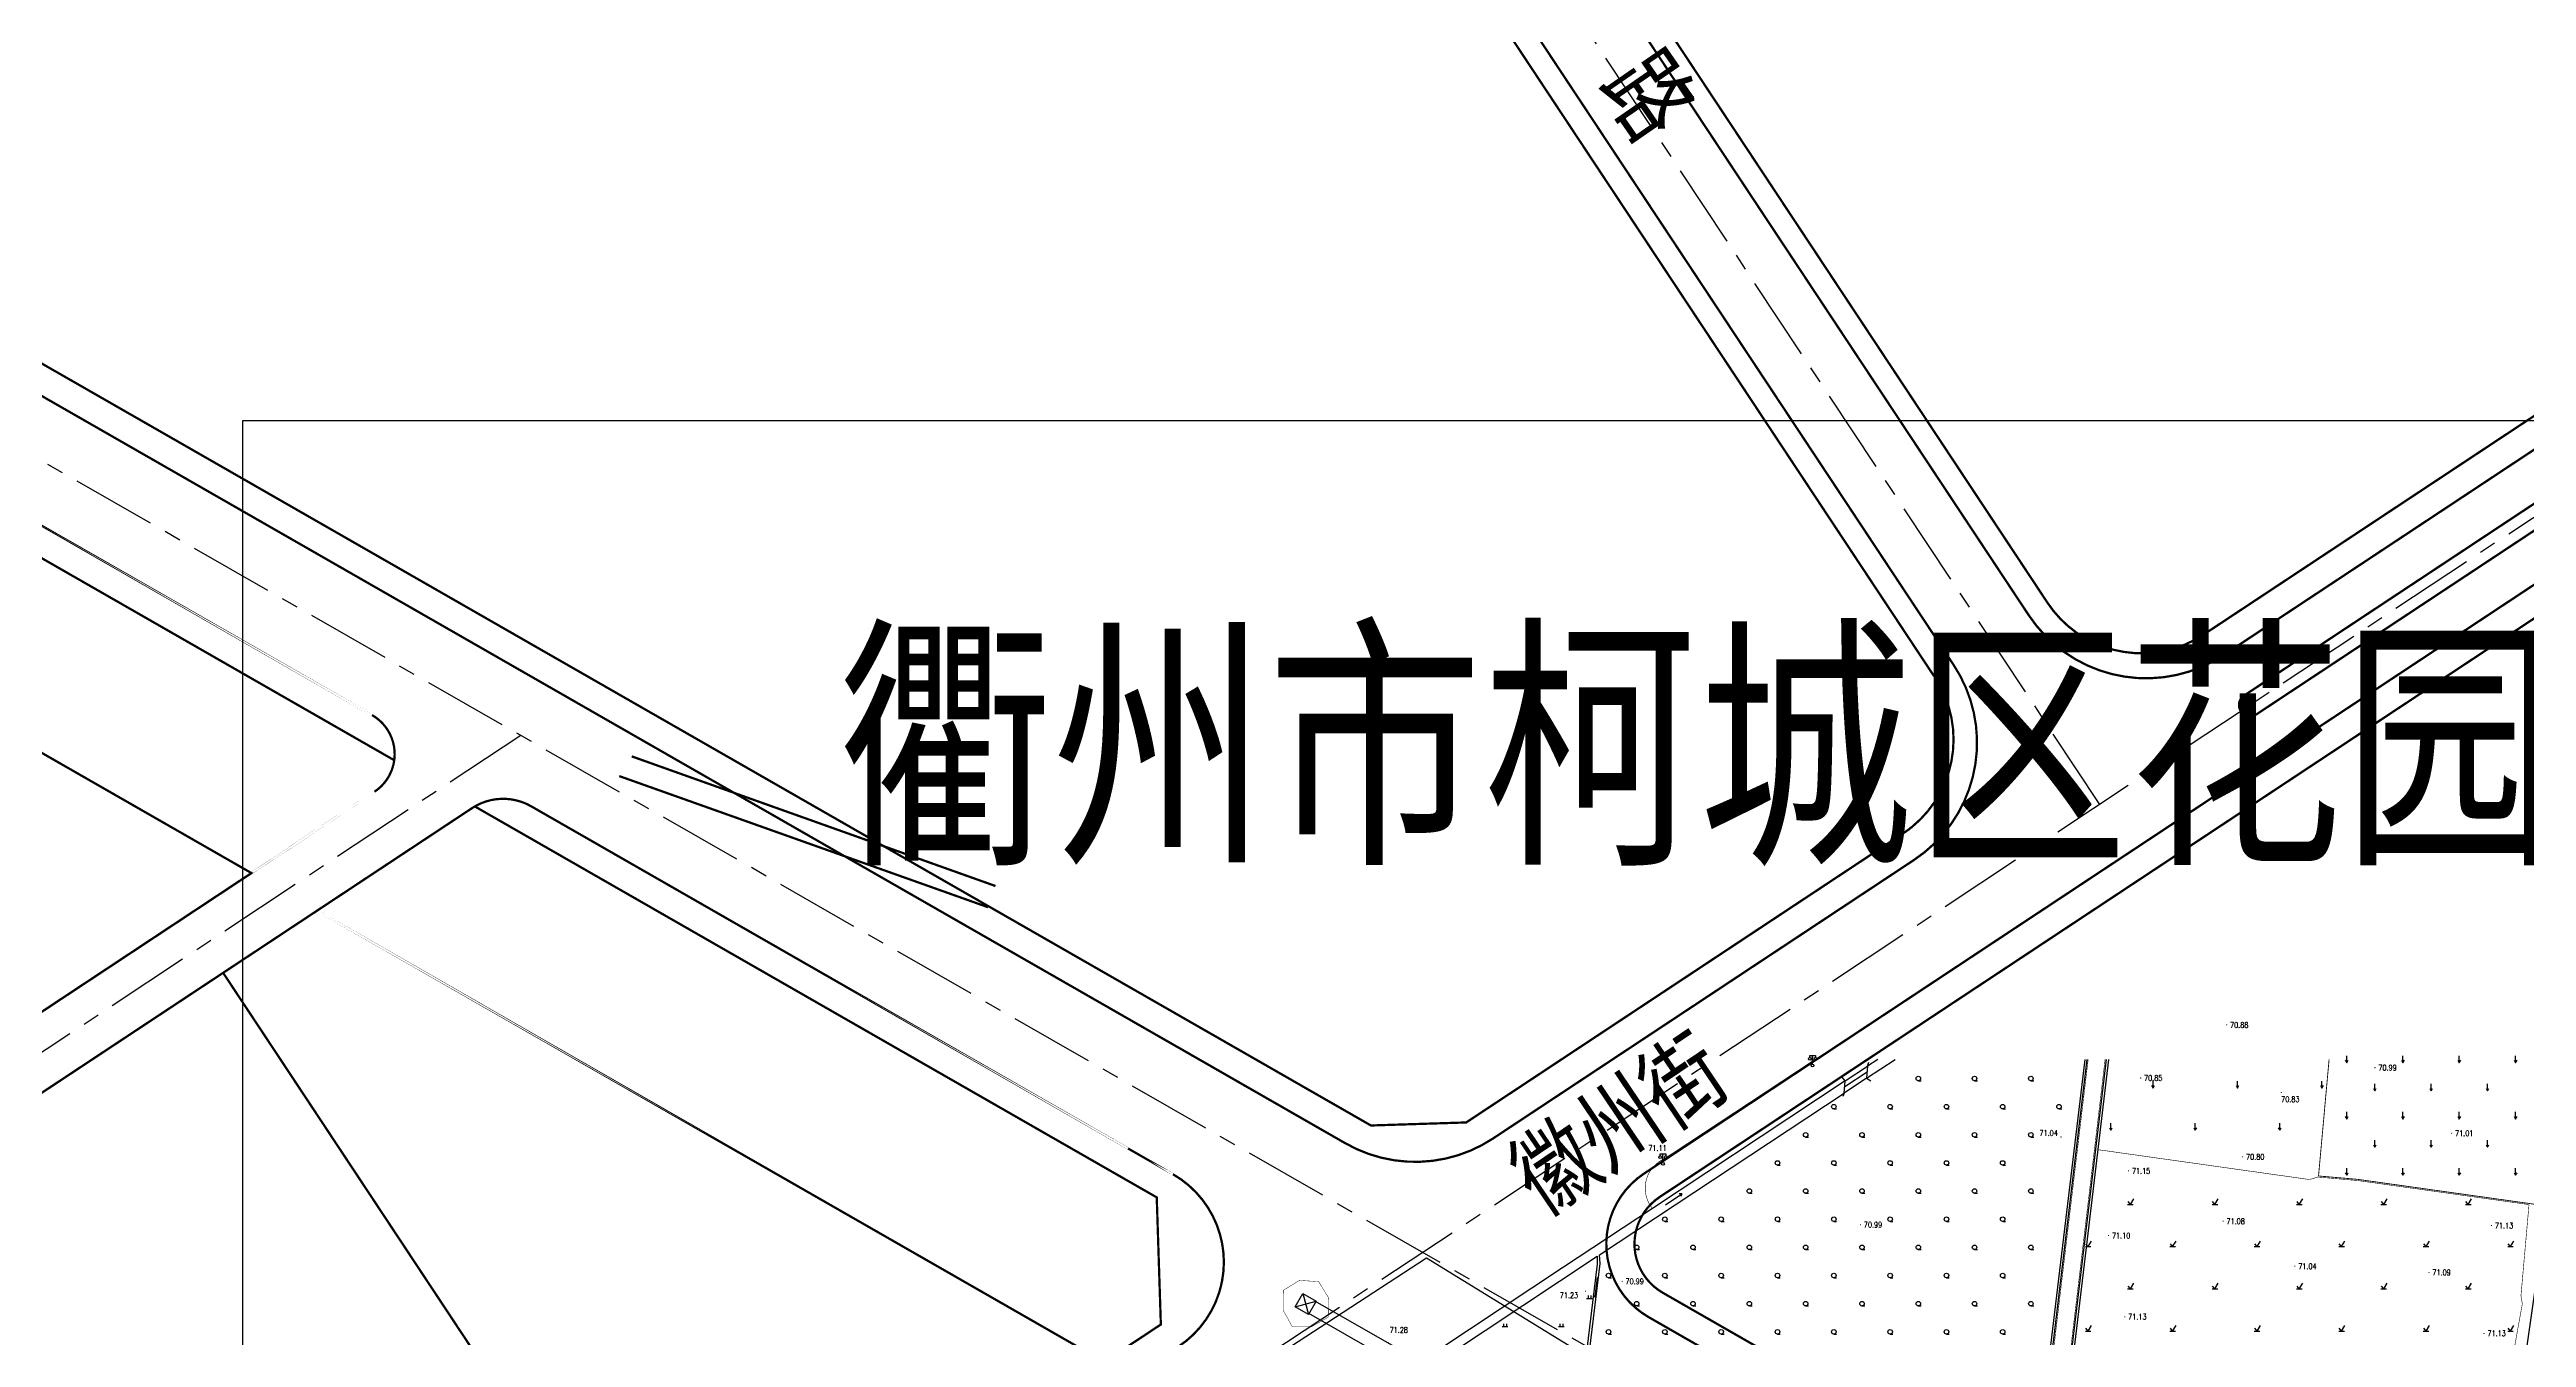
# Model space of a CAD drawing. Extents: x 10519 to 17598, y -625 to 2857.
# Drawn here: x 13149.5 to 13589.3, y 942.8 to 1171.6 of the extents above; entities that cross this region are included whole.
import ezdxf
from ezdxf.enums import TextEntityAlignment as Align

# ---------------------------------------------------------------- set-up
doc = ezdxf.new("R2010")
doc.units = 0
doc.header["$MEASUREMENT"] = 0
doc.linetypes.add('CENTER', pattern=[2, 1.25, -0.25, 0.25, -0.25])
doc.linetypes.add('CENTERX2', pattern=[4, 2.5, -0.5, 0.5, -0.5])
doc.layers.get('0').update_dxf_attribs({"linetype": 'CONTINUOUS'})
for name, color, linetype in [('0-现状单位', 7, 'CONTINUOUS'), ('00000衢化东路中线', 1, 'CENTER'), ('00000道路边线', 2, 'CONTINUOUS'), ('000道路名称', 6, 'CONTINUOUS'), ('ASSIST', 252, 'CONTINUOUS'), ('GCD', 224, 'CONTINUOUS'), ('TYBZ', 7, 'CONTINUOUS')]:
    doc.layers.add(name, color=color, linetype=linetype)
doc.styles.add('HZ', font='txt8.shx', dxfattribs={"width": 0.8, "bigfont": 'hz.shx'})
doc.styles.add('黑体', font='SIMHEI.TTF', dxfattribs={"width": 0.8})

# ---------------------------------------------------------------- blocks, each defined once
blk = doc.blocks.new('gc097')
for p, q in [((-1, 2.9), (-1, 3.5)), ((-1, 3.5), (1, 3.5)), ((0, 0.5), (0, 3.5)), ((1, 3.5), (1, 2.9))]:
    blk.add_line(p, q)
for centre in [(-1, 2.4), (0, 0), (1, 2.4)]:
    blk.add_circle(centre, 0.5)
blk = doc.blocks.new('gc123')
for p, q in [((-1, 0), (1, 0)), ((0, 0), (-0.8, 1)), ((0, 0), (1.2, 2))]:
    blk.add_line(p, q)
blk = doc.blocks.new('gc120')
for p, q in [((-0.5, 0.87), (0, 0)), ((0, 0), (0, 2.5)), ((0, 0), (0.5, 0.87))]:
    blk.add_line(p, q)
blk = doc.blocks.new('gc208')
blk.add_line((0, -0.8), (1, -0.8))
blk.add_circle((0, 0), 0.8)
blk = doc.blocks.new('gc119')
for p, q in [((-1, 0), (1, 0)), ((-0.5, 1), (-0.5, 0)), ((0.5, 1), (0.5, 0))]:
    blk.add_line(p, q)
blk = doc.blocks.new('gc086')
for p, q in [((0, 0), (7, 0)), ((7, 0), (6.18, 0.57)), ((7, 0), (6.18, -0.57))]:
    blk.add_line(p, q)
blk = doc.blocks.new('GC200')
at = {"linetype": 'Continuous', "const_width": 0.2, "flags": 128}
blk.add_lwpolyline([(-0.1, 0, 1), (0.1, 0, 1)], format="xyb", close=True, dxfattribs=at)

msp = doc.modelspace()

# ---------------------------------------------------------------- linework, layer by layer
at = {"layer": '00000衢化东路中线', "color": 6, "linetype": 'CENTERX2', "ltscale": 6}
for p, q in [((13513.6, 1037.53), (13059.47, 1723.75)), ((13708.73, 777.09), (12594.48, 1416.01)), ((13718.78, 1173.32), (12707.89, 504.3)), ((13233.15, 1049.79), (12616.86, 641.92))]:
    msp.add_line(p, q, dxfattribs=at)
at = {"layer": '00000道路边线', "const_width": 0.4}
for points in [[(13535.61, 1064.09), (13677.98, 1158.31, 0.410529), (13685.21, 1192.7), (13544.45, 1411.32, 0.417908), (13509.63, 1418.64), (13364.52, 1322.6)], [(13504.3, 1073.34, 0.414214), (13532.01, 1067.7), (13677.73, 1164.14, 0.410529), (13683.51, 1191.65), (13542.74, 1410.27, 0.417908), (13514.89, 1416.12), (13366.44, 1317.88, 0.414214), (13360.8, 1290.16), (13504.3, 1073.34)], [(13357.47, 1287.96, -0.414214), (13364.52, 1322.6, 0.414214), (13357.47, 1287.96), (13500.96, 1071.14), (13357.47, 1287.96)], [(13484.15, 1060.3), (13340.79, 1276.92, 0.414214), (13313.07, 1282.56), (13302.34, 1275.45)], [(13405.82, 978.19), (13480.57, 1027.66), (13405.82, 978.19, -0.283572), (13379.58, 977.35, 0.283572), (13405.82, 978.19), (13480.57, 1027.66, 0.414214), (13487.62, 1062.31), (13344.13, 1279.12)], [(13722.93, 1134.04, -0.067825), (13790.91, 992.33, 0.067825), (13722.93, 1134.04, 0.414766), (13688.26, 1141.13), (13432.66, 971.97, 0.558152), (13433.47, 946.45), (13701.23, 792.91, 0.259948), (13720.71, 792.68), (13824.31, 848.82, 0.361072), (13831.44, 866.61), (13790.91, 992.33)], [(13682.6, 1146.98), (13541.39, 1053.53, -1), (13539.19, 1056.86)], [(13693.52, 1138.62, -0.414763), (13721.26, 1132.95, -0.067828), (13789.01, 991.72, 0.067828), (13721.26, 1132.95, 0.414763), (13693.52, 1138.62), (13435.42, 967.8, 0.558152), (13435.96, 950.79), (13704.26, 796.94, 0.259948), (13719.84, 796.75), (13824.2, 853.31, 0.361072), (13829.42, 866.36), (13789.18, 991.2)], [(13500.96, 1071.14, 0.414214), (13535.61, 1064.09, -0.414214), (13500.96, 1071.14)], [(13478.64, 1032.38, 0.02509), (13480.26, 1033.57, 0.385121), (13484.28, 1060.1)], [(13357.33, 951.29, 0.344901), (13348.97, 971.85), (13234.99, 1037.21), (13348.97, 971.85, -0.558152), (13349.95, 941.22), (12998.55, 708.66), (13349.95, 941.22, 0.558152), (13348.97, 971.85), (13341, 976.42), (13348.97, 971.85)]]:
    msp.add_lwpolyline(points, format="xyb", dxfattribs=at)
for points in [[(13401.06, 981.04), (13478.44, 1032.25), (13401.06, 981.04), (13384.14, 980.5), (13120.2, 1131.85), (13119.47, 1154.43), (13312.87, 1282.42), (13119.47, 1154.43), (13120.2, 1131.85), (13384.14, 980.5), (13401.06, 981.04), (13384.14, 980.5), (13354.36, 997.58), (13384.14, 980.5), (13401.06, 981.04), (13478.64, 1032.38)], [(13680.39, 1150.31), (13539.19, 1056.86)], [(13379.58, 977.35), (13117.33, 1127.73), (13379.58, 977.35), (13349.65, 994.52)], [(13250.64, 1042.57), (13316.14, 1019.27)], [(13252.86, 1046.07), (13317.46, 1023.04)]]:
    msp.add_lwpolyline(points, dxfattribs=at)
for points in [[(13206.74, 1053.41), (13086.72, 1122.23)], [(12891.08, 833), (12821.54, 938.07), (12826.05, 960.24), (13065.24, 1118.54), (13082.16, 1119.08), (13210.69, 1045.38), (13082.16, 1119.08), (13065.24, 1118.54), (12826.05, 960.24), (12821.54, 938.07)], [(13045.53, 1105.5), (13185.33, 1025.34)], [(12899.91, 819.65), (12967.1, 718.12), (12995.16, 712.41), (13346.83, 945.15), (13346.1, 967.73), (13224.99, 1037.18), (13346.1, 967.73), (13346.83, 945.15), (12995.16, 712.41), (12967.1, 718.12)], [(13196.98, 1018.66), (13336.78, 938.5)]]:
    msp.add_lwpolyline(points, close=True, dxfattribs=at)
for points in [[(13185.33, 1025.34), (12897.18, 834.64, -0.162278), (12891.08, 833), (12821.54, 938.07), (12826.05, 960.24), (13045.53, 1105.5)], [(13206.74, 1053.41, -0.558152), (13207.18, 1039.79), (12897.18, 834.64), (13207.18, 1039.79, 0.558152)], [(13234.99, 1037.21, 0.283572), (13224.5, 1036.87, -0.283572)], [(12900.99, 810.77, -0.414214), (12903.81, 824.63), (13224.5, 1036.87), (12903.81, 824.63, 0.414214)], [(13180.3, 1007.62), (12903.81, 824.63, 0.162278), (12899.91, 819.65), (12967.1, 718.12), (12995.16, 712.41), (13259.77, 887.54)], [(13405.82, 978.19, -0.283572), (13379.58, 977.35, 0.283572)]]:
    msp.add_lwpolyline(points, format="xyb", close=True, dxfattribs=at)
at = {"layer": 'ASSIST', "color": 252}
for p, q in [((13472.24, 989.96), (13468.27, 987.37)), ((13472.33, 991.04), (13472.15, 988.88)), ((13472.33, 991.04), (13472.57, 991.75)), ((13468.35, 988.46), (13467.84, 989.07)), ((13468.18, 986.27), (13467.93, 985.64)), ((13468.18, 986.27), (13468.35, 988.46)), ((13472.15, 988.88), (13472.92, 988.42)), ((13372.03, 950.68), (13373.07, 946.93)), ((13370.7, 948.29), (13374.4, 949.32))]:
    msp.add_line(p, q, dxfattribs=at)
at = {"layer": 'ASSIST', "color": 252, "const_width": 0.1, "elevation": 71.21, "flags": 128}
msp.add_lwpolyline([(13434.12, 965.77, -0.488751), (13436.16, 974.55), (13462.79, 992.12), (13462.97, 992.24)], format="xyb", dxfattribs=at)
at = {"layer": 'ASSIST', "color": 252, "flags": 128}
for points in [[(13472.33, 991.04), (13472.15, 988.88), (13468.18, 986.27), (13468.35, 988.46)], [(13453.44, 978.54), (13453.44, 978.54)], [(13247.56, 861.47), (13247.56, 861.47), (13394, 957), (13947, 617), (13562, 386)]]:
    msp.add_lwpolyline(points, close=True, dxfattribs=at)
for points in [[(13472.15, 988.88), (13477.23, 992.24)], [(13474.13, 992.24), (13472.33, 991.04)], [(13514.68, 992.24), (13510.9, 960.39), (13506.76, 925.75), (13503.19, 893.8), (13526.28, 890.5), (13563.24, 885.68), (13580.59, 883.37), (13580.55, 883.04)], [(13594.47, 979.36), (13591.4, 955.54), (13588.73, 936.31), (13585.67, 924.82), (13580.65, 883.87), (13563.3, 886.18), (13526.35, 891), (13503.74, 894.23), (13507.26, 925.7), (13511.4, 960.33), (13515.18, 992.24)], [(13373.04, 947.14), (13661.77, 781.39)], [(13374.23, 949.28), (13663.32, 784.02)]]:
    msp.add_lwpolyline(points, dxfattribs=at)
at = {"layer": 'ASSIST', "color": 252}
for points in [[(13510.93, 992.24), (13499.26, 895.05), (13499.17, 894.23)], [(13499.66, 894.16), (13499.72, 894.93), (13511.36, 992.24)], [(13424.74, 957.54), (13468.18, 986.27)], [(13357.94, 913.23), (13424.34, 957.28)], [(13424.34, 957.28), (13424.32, 955.85), (13418.1, 904.78)], [(13418.65, 904.71), (13424.86, 955.98), (13424.74, 957.54)]]:
    msp.add_lwpolyline(points, dxfattribs=at)
at = {"layer": 'ASSIST', "color": 252, "flags": 128}
for points, const_width in [([(13511.51, 992.24), (13499.82, 894.12)], 0.1), ([(13503.03, 893.72), (13503.03, 893.72), (13503.03, 893.72), (13504.13, 903.58), (13507.76, 935.35), (13512.32, 973.66), (13514.52, 992.24)], 0.1), ([(13592.78, 966.23), (13559.37, 970.93), (13552.42, 971.53), (13554.3, 992.24)], 0.15)]:
    msp.add_lwpolyline(points, dxfattribs=dict(at, const_width=const_width))
at = {"layer": 'ASSIST', "color": 252, "elevation": 71.21}
msp.add_lwpolyline([(13468.35, 988.46), (13453.44, 978.54), (13434.12, 965.77), (13418.31, 955.33), (13356.86, 914.53), (13353.59, 912.39), (13336.83, 901.31), (13332.73, 898.65), (13331.82, 898.01), (13244.96, 840.32), (13229.32, 830.12), (13192.21, 805.3), (13189.96, 803.82)], dxfattribs=at)
at = {"layer": 'ASSIST', "color": 252, "const_width": 0.1, "elevation": 71.31, "flags": 128}
for points in [[(13589.8, 966.45), (13559.34, 970.73), (13552.28, 971.34), (13550.8, 970.9), (13513.28, 976.2)], [(13585.51, 932.15), (13587.29, 941.48), (13588.61, 948.8), (13588.37, 950.27), (13589.8, 966.45)]]:
    msp.add_lwpolyline(points, dxfattribs=at)
at = {"layer": 'ASSIST', "color": 252, "const_width": 0.075, "elevation": 71.43, "flags": 128}
msp.add_lwpolyline([(13373.61, 944.77), (13376.55, 946.44), (13376.63, 949.85), (13374.87, 952.76), (13371.46, 952.99), (13368.58, 951.21), (13368.54, 947.71), (13370.15, 944.79)], close=True, dxfattribs=at)
at = {"layer": 'ASSIST', "color": 252, "elevation": 71.35, "flags": 128}
msp.add_lwpolyline([(13370.7, 948.29), (13372.03, 950.68), (13374.4, 949.32), (13373.07, 946.93)], close=True, dxfattribs=at)
at = {"layer": 'TYBZ'}
msp.add_lwpolyline([(14372.81, 1105.71), (14372.81, 256.71), (13183.81, 256.71), (13183.81, 1105.71)], close=True, dxfattribs=at)

# ---------------------------------------------------------------- block references
at = {"layer": 'ASSIST', "color": 252}
ref = msp.add_blockref('GC200', (13536.1, 998.36, 70.88), dxfattribs=dict(at, xscale=0.5, yscale=0.5, zscale=0.5))
ref.add_attrib('height', '70.88', dxfattribs={"layer": 'GCD', "linetype": 'Continuous', "height": 1, "style": 'HZ', "width": 0.8}).set_placement((13536.7, 998.36, 70.88), align=Align.MIDDLE_LEFT)
at = {"layer": 'ASSIST', "color": 252, "xscale": 0.5, "yscale": 0.5}
for name, p in [('gc097', (13462.57, 991.16, 71.27)), ('gc120', (13557.42, 991.65)), ('gc120', (13567.42, 991.65)), ('gc120', (13577.42, 991.65)), ('gc120', (13587.42, 991.65)), ('gc208', (13481.34, 988.85)), ('gc208', (13491.34, 988.85)), ('gc208', (13501.34, 988.85)), ('gc120', (13523.03, 987.15)), ('gc120', (13538.03, 987.15)), ('gc120', (13553.03, 987.15)), ('gc120', (13562.42, 986.65)), ('gc120', (13572.42, 986.65)), ('gc120', (13582.42, 986.65)), ('gc208', (13466.34, 983.85)), ('gc208', (13476.34, 983.85)), ('gc208', (13486.34, 983.85)), ('gc208', (13496.34, 983.85)), ('gc208', (13506.34, 983.85)), ('gc120', (13557.42, 981.65)), ('gc120', (13567.42, 981.65)), ('gc120', (13577.42, 981.65)), ('gc120', (13587.42, 981.65)), ('gc208', (13461.34, 978.85)), ('gc208', (13471.34, 978.85)), ('gc208', (13481.34, 978.85)), ('gc208', (13491.34, 978.85)), ('gc208', (13501.34, 978.85)), ('gc120', (13515.53, 979.65)), ('gc120', (13530.53, 979.65)), ('gc120', (13545.53, 979.65)), ('gc120', (13562.42, 976.65)), ('gc120', (13572.42, 976.65)), ('gc120', (13582.42, 976.65)), ('gc097', (13436, 973.7, 71.33)), ('gc208', (13456.34, 973.85)), ('gc208', (13466.34, 973.85)), ('gc208', (13476.34, 973.85)), ('gc208', (13486.34, 973.85)), ('gc208', (13496.34, 973.85)), ('gc120', (13557.42, 971.65)), ('gc120', (13567.42, 971.65)), ('gc120', (13577.42, 971.65)), ('gc120', (13587.42, 971.65)), ('gc208', (13451.34, 968.85)), ('gc208', (13461.34, 968.85)), ('gc208', (13471.34, 968.85)), ('gc208', (13481.34, 968.85)), ('gc208', (13491.34, 968.85)), ('gc208', (13501.34, 968.85)), ('gc208', (13436.34, 963.85)), ('gc208', (13446.34, 963.85)), ('gc208', (13456.34, 963.85)), ('gc208', (13466.34, 963.85)), ('gc208', (13476.34, 963.85)), ('gc208', (13486.34, 963.85)), ('gc208', (13496.34, 963.85)), ('gc123', (13519.01, 966.48)), ('gc123', (13534.01, 966.48)), ('gc123', (13549.01, 966.48)), ('gc123', (13564.01, 966.48)), ('gc123', (13579.01, 966.48)), ('gc208', (13431.34, 958.85)), ('gc208', (13441.34, 958.85)), ('gc208', (13451.34, 958.85)), ('gc208', (13461.34, 958.85)), ('gc208', (13471.34, 958.85)), ('gc208', (13481.34, 958.85)), ('gc208', (13491.34, 958.85)), ('gc208', (13501.34, 958.85)), ('gc123', (13511.51, 958.98)), ('gc123', (13526.51, 958.98)), ('gc123', (13541.51, 958.98)), ('gc123', (13556.51, 958.98)), ('gc123', (13571.51, 958.98)), ('gc123', (13586.51, 958.98)), ('gc119', (13422.94, 949.78)), ('gc208', (13426.34, 953.85)), ('gc208', (13436.34, 953.85)), ('gc208', (13446.34, 953.85)), ('gc208', (13456.34, 953.85)), ('gc208', (13466.34, 953.85)), ('gc208', (13476.34, 953.85)), ('gc208', (13486.34, 953.85)), ('gc208', (13496.34, 953.85)), ('gc123', (13519.01, 951.48)), ('gc123', (13534.01, 951.48)), ('gc123', (13549.01, 951.48)), ('gc123', (13564.01, 951.48)), ('gc123', (13579.01, 951.48)), ('gc208', (13431.34, 948.85)), ('gc208', (13441.34, 948.85)), ('gc208', (13451.34, 948.85)), ('gc208', (13461.34, 948.85)), ('gc208', (13471.34, 948.85)), ('gc208', (13481.34, 948.85)), ('gc208', (13491.34, 948.85)), ('gc208', (13501.34, 948.85)), ('gc119', (13407.94, 944.78)), ('gc119', (13417.94, 944.78)), ('gc208', (13426.34, 943.85)), ('gc208', (13436.34, 943.85)), ('gc208', (13446.34, 943.85)), ('gc208', (13456.34, 943.85)), ('gc208', (13466.34, 943.85)), ('gc208', (13476.34, 943.85)), ('gc208', (13486.34, 943.85)), ('gc208', (13496.34, 943.85)), ('gc123', (13511.51, 943.98)), ('gc123', (13526.51, 943.98)), ('gc123', (13541.51, 943.98)), ('gc123', (13556.51, 943.98)), ('gc123', (13571.51, 943.98)), ('gc123', (13586.51, 943.98))]:
    msp.add_blockref(name, p, dxfattribs=at)
at = {"layer": 'ASSIST', "color": 252}
ref = msp.add_blockref('GC200', (13562.45, 990.77, 70.99), dxfattribs=dict(at, xscale=0.5, yscale=0.5, zscale=0.5))
ref.add_attrib('height', '70.99', dxfattribs={"layer": 'GCD', "linetype": 'Continuous', "height": 1, "style": 'HZ', "width": 0.8}).set_placement((13563.05, 990.77, 70.99), align=Align.MIDDLE_LEFT)
ref = msp.add_blockref('GC200', (13520.83, 988.94, 70.85), dxfattribs=dict(at, xscale=0.5, yscale=0.5, zscale=0.5))
ref.add_attrib('height', '70.85', dxfattribs={"layer": 'GCD', "linetype": 'Continuous', "height": 1, "style": 'HZ', "width": 0.8}).set_placement((13521.43, 988.94, 70.85), align=Align.MIDDLE_LEFT)
ref = msp.add_blockref('GC200', (13545.81, 986.35, 70.83), dxfattribs=dict(at, xscale=0.5, yscale=0.5, zscale=0.5))
ref.add_attrib('height', '70.83', dxfattribs={"layer": 'GCD', "linetype": 'Continuous', "height": 1, "style": 'HZ', "width": 0.8}).set_placement((13545.78, 985.16, 70.83), align=Align.MIDDLE_LEFT)
ref = msp.add_blockref('GC200', (13436.16, 974.55, 71.11), dxfattribs=dict(at, xscale=0.5, yscale=0.5, zscale=0.5))
ref.add_attrib('height', '71.11', dxfattribs={"layer": 'GCD', "linetype": 'Continuous', "height": 1, "style": 'HZ', "width": 0.8}).set_placement((13433.4, 976.49, 71.11), align=Align.MIDDLE_LEFT)
ref = msp.add_blockref('GC200', (13506.69, 978.46, 71.04), dxfattribs=dict(at, xscale=0.5, yscale=0.5, zscale=0.5))
ref.add_attrib('height', '71.04', dxfattribs={"layer": 'GCD', "linetype": 'Continuous', "height": 1, "style": 'HZ', "width": 0.8}).set_placement((13502.87, 979.17, 71.04), align=Align.MIDDLE_LEFT)
ref = msp.add_blockref('GC200', (13576.06, 979.12, 71.01), dxfattribs=dict(at, xscale=0.5, yscale=0.5, zscale=0.5))
ref.add_attrib('height', '71.01', dxfattribs={"layer": 'GCD', "linetype": 'Continuous', "height": 1, "style": 'HZ', "width": 0.8}).set_placement((13576.66, 979.12, 71.01), align=Align.MIDDLE_LEFT)
ref = msp.add_blockref('GC200', (13518.68, 972.43, 71.15), dxfattribs=dict(at, xscale=0.5, yscale=0.5, zscale=0.5))
ref.add_attrib('height', '71.15', dxfattribs={"layer": 'GCD', "linetype": 'Continuous', "height": 1, "style": 'HZ', "width": 0.8}).set_placement((13519.28, 972.43, 71.15), align=Align.MIDDLE_LEFT)
ref = msp.add_blockref('GC200', (13538.95, 974.93, 70.8), dxfattribs=dict(at, xscale=0.5, yscale=0.5, zscale=0.5))
ref.add_attrib('height', '70.80', dxfattribs={"layer": 'GCD', "linetype": 'Continuous', "height": 1, "style": 'HZ', "width": 0.8}).set_placement((13539.55, 974.93, 70.8), align=Align.MIDDLE_LEFT)
at = {"layer": 'ASSIST', "color": 252, "yscale": 0.5, "zscale": 0.5}
for p, xscale, rotation in [((13436.47, 966.38), 0.4999999998699605, 34.06102594323799), ((13424.32, 953.5), 0.5000000001136214, 262.9942819894982)]:
    msp.add_blockref('gc086', p, dxfattribs=dict(at, xscale=xscale, rotation=rotation))
at = {"layer": 'ASSIST', "color": 252}
ref = msp.add_blockref('GC200', (13471.07, 962.87, 70.98), dxfattribs=dict(at, xscale=0.5, yscale=0.5, zscale=0.5))
ref.add_attrib('height', '70.99', dxfattribs={"layer": 'GCD', "linetype": 'Continuous', "height": 1, "style": 'HZ', "width": 0.8}).set_placement((13471.67, 962.87, 70.98), align=Align.MIDDLE_LEFT)
ref = msp.add_blockref('GC200', (13535.48, 963.5, 71.08), dxfattribs=dict(at, xscale=0.5, yscale=0.5, zscale=0.5))
ref.add_attrib('height', '71.08', dxfattribs={"layer": 'GCD', "linetype": 'Continuous', "height": 1, "style": 'HZ', "width": 0.8}).set_placement((13536.08, 963.5, 71.08), align=Align.MIDDLE_LEFT)
ref = msp.add_blockref('GC200', (13515.13, 960.94, 71.1), dxfattribs=dict(at, xscale=0.5, yscale=0.5, zscale=0.5))
ref.add_attrib('height', '71.10', dxfattribs={"layer": 'GCD', "linetype": 'Continuous', "height": 1, "style": 'HZ', "width": 0.8}).set_placement((13515.73, 960.94, 71.1), align=Align.MIDDLE_LEFT)
ref = msp.add_blockref('GC200', (13583.14, 962.73, 71.13), dxfattribs=dict(at, xscale=0.5, yscale=0.5, zscale=0.5))
ref.add_attrib('height', '71.13', dxfattribs={"layer": 'GCD', "linetype": 'Continuous', "height": 1, "style": 'HZ', "width": 0.8}).set_placement((13583.74, 962.73, 71.13), align=Align.MIDDLE_LEFT)
ref = msp.add_blockref('GC200', (13548.22, 955.5, 71.04), dxfattribs=dict(at, xscale=0.5, yscale=0.5, zscale=0.5))
ref.add_attrib('height', '71.04', dxfattribs={"layer": 'GCD', "linetype": 'Continuous', "height": 1, "style": 'HZ', "width": 0.8}).set_placement((13548.82, 955.5, 71.04), align=Align.MIDDLE_LEFT)
ref = msp.add_blockref('GC200', (13572.04, 954.39, 71.09), dxfattribs=dict(at, xscale=0.5, yscale=0.5, zscale=0.5))
ref.add_attrib('height', '71.09', dxfattribs={"layer": 'GCD', "linetype": 'Continuous', "height": 1, "style": 'HZ', "width": 0.8}).set_placement((13572.64, 954.39, 71.09), align=Align.MIDDLE_LEFT)
ref = msp.add_blockref('GC200', (13422.24, 951.08, 71.22), dxfattribs=dict(at, xscale=0.5, yscale=0.5, zscale=0.5))
ref.add_attrib('height', '71.23', dxfattribs={"layer": 'GCD', "linetype": 'Continuous', "height": 1, "style": 'HZ', "width": 0.8}).set_placement((13417.68, 950.34, 71.22), align=Align.MIDDLE_LEFT)
ref = msp.add_blockref('GC200', (13428.75, 952.81, 70.98), dxfattribs=dict(at, xscale=0.5, yscale=0.5, zscale=0.5))
ref.add_attrib('height', '70.99', dxfattribs={"layer": 'GCD', "linetype": 'Continuous', "height": 1, "style": 'HZ', "width": 0.8}).set_placement((13429.35, 952.81, 70.98), align=Align.MIDDLE_LEFT)
ref = msp.add_blockref('GC200', (13518.02, 946.52, 71.13), dxfattribs=dict(at, xscale=0.5, yscale=0.5, zscale=0.5))
ref.add_attrib('height', '71.13', dxfattribs={"layer": 'GCD', "linetype": 'Continuous', "height": 1, "style": 'HZ', "width": 0.8}).set_placement((13518.62, 946.52, 71.13), align=Align.MIDDLE_LEFT)
ref = msp.add_blockref('GC200', (13387.2, 941.96, 71.28), dxfattribs=dict(at, xscale=0.5, yscale=0.5, zscale=0.5))
ref.add_attrib('height', '71.28', dxfattribs={"layer": 'GCD', "linetype": 'Continuous', "height": 1, "style": 'HZ', "width": 0.8}).set_placement((13387.45, 944.17, 71.28), align=Align.MIDDLE_LEFT)
ref = msp.add_blockref('GC200', (13581.81, 943.57, 71.13), dxfattribs=dict(at, xscale=0.5, yscale=0.5, zscale=0.5))
ref.add_attrib('height', '71.13', dxfattribs={"layer": 'GCD', "linetype": 'Continuous', "height": 1, "style": 'HZ', "width": 0.8}).set_placement((13582.41, 943.57, 71.13), align=Align.MIDDLE_LEFT)

# ---------------------------------------------------------------- texts
at = {"layer": '0-现状单位', "insert": (13289.39, 1065.52), "char_height": 35, "width": 9512.379, "attachment_point": 1, "style": '黑体'}
msp.add_mtext('衢州市柯城区花园街道2014--02号地块征收红线图', dxfattribs=at)
at = {"layer": '000道路名称', "color": 0, "style": '黑体', "width": 0.8}
for s, rotation, p in [('经      四      路', 304.67, (13362.62, 1255.13)), ('徽州街                      ', 34.0057, (13414.66, 964.28))]:
    msp.add_text(s, height=12.5, rotation=rotation, dxfattribs=at).set_placement(p)

doc.saveas('drawing.dxf')
